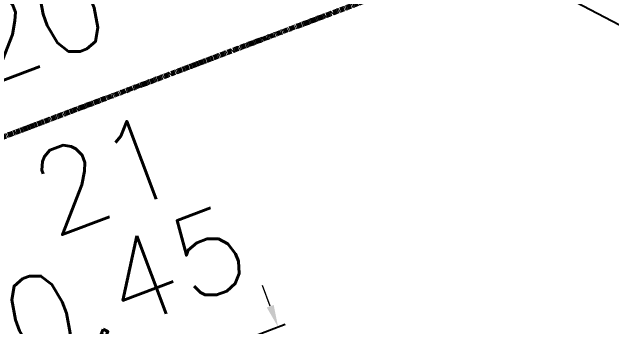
# Model space of a CAD drawing. Header units: millimetres. Extents: x 124625390 to 197272804, y 124613477 to 285228647.
# Drawn here: x 197205020 to 197208602, y 285192225 to 285194107 of the extents above; entities that cross this region are included whole.
import ezdxf

# ---------------------------------------------------------------- set-up
doc = ezdxf.new("R2010")
doc.units = ezdxf.units.MM
doc.linetypes.add('ACAD_ISO09W100', pattern=[45, 24, -3, 6, -3, 6, -3])
for name, color, linetype, lineweight in [('C-ANNOTATIONS', 1, 'Continuous', 9), ('C-PARKING', 1, 'Continuous', 25), ('C-PROPERTY LINE', 4, 'ACAD_ISO09W100', 70)]:
    doc.layers.add(name, color=color, linetype=linetype, lineweight=lineweight)
doc.styles.add('Drawing Text (2)', font='romans.shx', dxfattribs={"height": 2})
doc.dimstyles.new('DIM(2)', dxfattribs={"dimtxt": 2, "dimasz": 0.53, "dimexe": 0.18, "dimexo": 0.0625, "dimgap": 0.09, "dimtad": 0, "dimlfac": 0.001, "dimzin": 0, "dimdsep": 46, "dimtxsty": 'Drawing Text (2)', "dimcen": 0.09, "dimclrd": 256, "dimclre": 256, "dimclrt": 256, "dimadec": 0, "dimazin": 0, "dimtfac": 1, "dimtofl": 0, "dimtmove": 0, "dimatfit": 3, "dimfxl": 1, "dimtolj": 1, "dimtzin": 0, "dimlwd": -1, "dimarcsym": 0})

# ---------------------------------------------------------------- blocks, each defined once
blk = doc.blocks.new('*D30')
at = {"layer": 'C-ANNOTATIONS', "lineweight": -2, "transparency": 16777216}
for p, q in [((197205028.7, 285191639.5), (197204820.8, 285192190.6)), ((197204607.7, 285191480.7), (197204399.8, 285192031.8))]:
    blk.add_line(p, q, dxfattribs=at)
at = {"layer": 'C-ANNOTATIONS', "transparency": 16777216}
for p, q in [((197204836.7, 285192148.5), (197204960.7, 285192195.3)), ((197204539.7, 285192036.4), (197204712.7, 285192101.7))]:
    blk.add_line(p, q, dxfattribs=at)
for points in [[(197204705, 285192122.4), (197204720.5, 285192081.1), (197204836.7, 285192148.5)], [(197204531.9, 285192057.1), (197204547.4, 285192015.8), (197204415.7, 285191989.7)]]:
    blk.add_solid(points, dxfattribs=at)
at = {"layer": 'C-ANNOTATIONS', "transparency": 16777216, "insert": (197205694.6, 285192472.1), "char_height": 500, "attachment_point": 5, "rotation": 20.6692, "style": 'Drawing Text (2)'}
blk.add_mtext('\\A1;0.45', dxfattribs=at)
blk = doc.blocks.new('*D31')
at = {"layer": 'C-ANNOTATIONS', "transparency": 16777216}
for p, q in [((197206564.6, 285192343.8), (197206517.9, 285192467.8)), ((197207292.5, 285190414.5), (197207339.2, 285190290.6))]:
    blk.add_line(p, q, dxfattribs=at)
at = {"layer": 'C-ANNOTATIONS', "lineweight": -2, "transparency": 16777216}
for p, q in [((197206171.6, 285192054), (197206653.5, 285192235.8)), ((197206785.5, 285190364.9), (197207287.8, 285190554.4))]:
    blk.add_line(p, q, dxfattribs=at)
at = {"layer": 'C-ANNOTATIONS', "transparency": 16777216}
for points in [[(197206544, 285192336.1), (197206585.3, 285192351.6), (197206611.4, 285192219.9)], [(197207271.8, 285190406.7), (197207313.1, 285190422.3), (197207245.7, 285190538.5)]]:
    blk.add_solid(points, dxfattribs=at)
at = {"layer": 'C-ANNOTATIONS', "transparency": 16777216, "insert": (197206928.6, 285191379.2), "char_height": 500, "attachment_point": 5, "rotation": 110.6692, "style": 'Drawing Text (2)'}
blk.add_mtext('\\A1;1.80', dxfattribs=at)

msp = doc.modelspace()

# ---------------------------------------------------------------- linework, layer by layer
at = {"layer": 'C-PROPERTY LINE'}
msp.add_line((197231382.864, 285203322.561), (197187941.372, 285186934.099), dxfattribs=at)

# ---------------------------------------------------------------- texts
at = {"layer": 'C-ANNOTATIONS', "char_height": 500, "attachment_point": 1, "rotation": 20.669167, "style": 'Drawing Text (2)'}
for s, insert, width in [('LOT 20 46.43 S69%%D19\'51"W', (197203245.873, 285193582.061), 29764.04603), ('LOT 21', (197203661.868, 285192680.924), 2553.6226)]:
    msp.add_mtext(s, dxfattribs=dict(at, insert=insert, width=width))

# ---------------------------------------------------------------- dimensions: what is measured, and where the dimension line sits
at = {"layer": 'C-ANNOTATIONS'}
for base, p1, p2, angle, picture, middle in [((197204836.719, 285192148.49), (197204613.213, 285191466.055), (197205034.248, 285191624.892), 20.669166, '*D30', (197205694.606, 285192472.131)), ((197207245.707, 285190538.496), (197206157.009, 285192048.457), (197206770.841, 285190359.351), 110.669167, '*D31', (197206928.553, 285191379.187))]:
    dim = msp.add_linear_dim(base=base, p1=p1, p2=p2, angle=angle, dimstyle='DIM(2)', dxfattribs=at)
    dim.commit()
    dim.dimension.update_dxf_attribs({"geometry": picture, "text_midpoint": middle})

# ---------------------------------------------------------------- leaders
at = {"layer": 'C-PARKING', "annotation_type": 0, "has_hookline": 1, "hookline_direction": 0, "text_width": 12119.048, "horizontal_direction": (0.935634, 0.352971, 0)}
msp.add_leader([(197208344.46, 285194193.551), (197209696.195, 285193474.119), (197209996.057, 285193587.243)], dimstyle='DIM(2)', override={"dimscale": 0, "dimgap": 0.09, "dimtad": 0}, dxfattribs=at)

doc.saveas('drawing.dxf')
